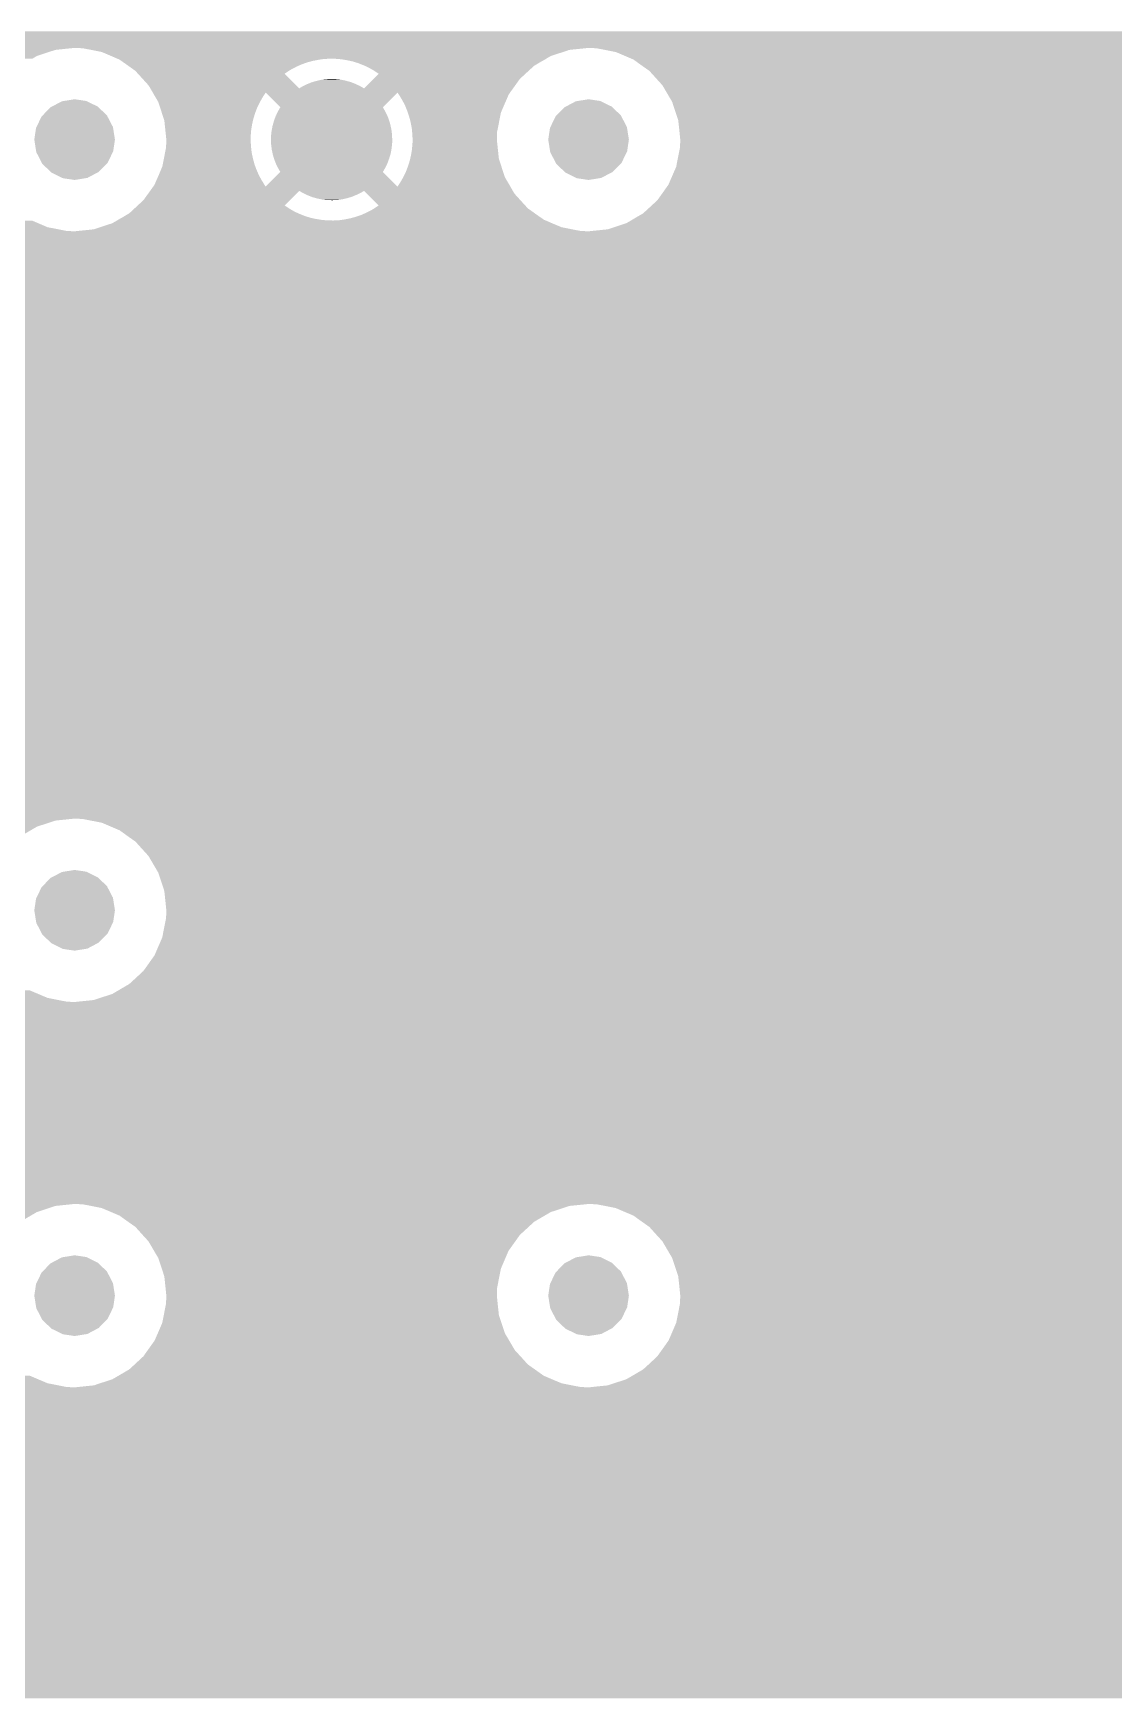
# Model space of a CAD drawing. Extents: x 295 to 953, y 10 to 290.
# Drawn here: x 596.58 to 607.26, y 150.48 to 166.94 of the extents above; entities that cross this region are included whole.
import ezdxf

# ---------------------------------------------------------------- set-up
doc = ezdxf.new("R2010")
doc.units = 0
doc.header["$LTSCALE"] = 5
doc.header["$MEASUREMENT"] = 0
doc.layers.add('FROMC1', color=7, linetype='CONTINUOUS')

msp = doc.modelspace()

# ---------------------------------------------------------------- linework, layer by layer
at = {"layer": 'FROMC1'}
for points in [[(583.018, 166.919), (583.018, 166.954), (626.929, 166.919), (626.925, 166.954)], [(583.018, 166.899), (583.018, 166.919), (612.037, 166.899), (612.228, 166.919)], [(583.018, 166.839), (583.018, 166.899), (611.855, 166.839), (612.037, 166.899)], [(583.018, 166.792), (583.018, 166.839), (611.775, 166.792), (611.855, 166.839)], [(583.018, 166.772), (583.018, 166.792), (596.797, 166.772), (596.988, 166.792)], [(583.018, 166.712), (583.018, 166.772), (596.615, 166.712), (596.797, 166.772)], [(583.018, 166.685), (583.018, 166.712), (596.569, 166.685), (596.615, 166.712)], [(597.067, 166.788), (596.988, 166.792), (602.034, 166.788), (602.068, 166.792)], [(597.153, 166.772), (597.067, 166.788), (601.877, 166.772), (602.034, 166.788)], [(597.256, 166.751), (597.153, 166.772), (601.815, 166.751), (601.877, 166.772)], [(597.348, 166.712), (597.256, 166.751), (601.695, 166.712), (601.815, 166.751)], [(597.41, 166.685), (597.348, 166.712), (601.649, 166.685), (601.695, 166.712)], [(602.147, 166.788), (602.068, 166.792), (611.769, 166.788), (611.775, 166.792)], [(602.336, 166.751), (602.147, 166.788), (611.706, 166.751), (611.769, 166.788)], [(602.358, 166.742), (602.336, 166.751), (611.689, 166.742), (611.706, 166.751)], [(602.512, 166.676), (602.358, 166.742), (611.617, 166.676), (611.689, 166.742)], [(597.418, 166.682), (597.41, 166.685), (599.453, 166.682), (599.51, 166.685)], [(597.432, 166.676), (597.418, 166.682), (599.407, 166.676), (599.453, 166.682)], [(597.433, 166.674), (597.432, 166.676), (599.397, 166.674), (599.407, 166.676)], [(597.449, 166.663), (597.433, 166.674), (599.341, 166.663), (599.397, 166.674)], [(597.471, 166.648), (597.449, 166.663), (599.286, 166.648), (599.341, 166.663)], [(597.498, 166.629), (597.471, 166.648), (599.232, 166.629), (599.286, 166.648)], [(597.53, 166.606), (597.498, 166.629), (599.18, 166.606), (599.232, 166.629)], [(597.568, 166.579), (597.53, 166.606), (599.129, 166.579), (599.18, 166.606)], [(597.588, 166.565), (597.568, 166.579), (599.106, 166.565), (599.129, 166.579)], [(597.602, 166.549), (597.588, 166.565), (599.081, 166.549), (599.106, 166.565)], [(597.614, 166.536), (597.602, 166.549), (599.063, 166.536), (599.081, 166.549)], [(599.567, 166.684), (599.51, 166.685), (601.648, 166.684), (601.649, 166.685)], [(599.624, 166.679), (599.567, 166.684), (601.64, 166.679), (601.648, 166.684)], [(599.68, 166.67), (599.624, 166.679), (601.624, 166.67), (601.64, 166.679)], [(599.736, 166.658), (599.68, 166.67), (601.602, 166.658), (601.624, 166.67)], [(599.79, 166.641), (599.736, 166.658), (601.574, 166.641), (601.602, 166.658)], [(599.843, 166.62), (599.79, 166.641), (601.538, 166.62), (601.574, 166.641)], [(599.855, 166.615), (599.843, 166.62), (601.529, 166.615), (601.538, 166.62)], [(599.895, 166.596), (599.855, 166.615), (601.509, 166.596), (601.529, 166.615)], [(599.945, 166.568), (599.895, 166.596), (601.478, 166.568), (601.509, 166.596)], [(599.992, 166.536), (599.945, 166.568), (601.444, 166.536), (601.478, 166.568)], [(602.601, 166.612), (602.512, 166.676), (611.548, 166.612), (611.617, 166.676)], [(602.668, 166.565), (602.601, 166.612), (611.514, 166.565), (611.548, 166.612)], [(602.767, 166.456), (602.668, 166.565), (611.437, 166.456), (611.514, 166.565)], [(597.717, 166.423), (597.614, 166.536), (599.176, 166.423), (599.063, 166.536)], [(597.736, 166.392), (597.717, 166.423), (599.207, 166.392), (599.176, 166.423)], [(597.76, 166.35), (597.736, 166.392), (601.291, 166.35), (601.322, 166.392)], [(597.736, 166.392), (597.736, 166.392), (599.208, 166.392), (599.207, 166.392)], [(599.208, 166.392), (599.236, 166.409), (599.848, 166.392), (599.818, 166.409)], [(599.236, 166.409), (599.251, 166.416), (599.818, 166.409), (599.805, 166.416)], [(599.251, 166.416), (599.28, 166.431), (599.805, 166.416), (599.774, 166.431)], [(599.28, 166.431), (599.296, 166.437), (599.774, 166.431), (599.76, 166.437)], [(599.296, 166.437), (599.326, 166.45), (599.76, 166.437), (599.728, 166.45)], [(599.326, 166.45), (599.343, 166.455), (599.728, 166.45), (599.714, 166.455)], [(599.343, 166.455), (599.373, 166.464), (599.714, 166.455), (599.68, 166.464)], [(599.373, 166.464), (599.391, 166.468), (599.68, 166.464), (599.666, 166.468)], [(599.391, 166.468), (599.421, 166.475), (599.666, 166.468), (599.631, 166.475)], [(599.421, 166.475), (599.44, 166.478), (599.631, 166.475), (599.618, 166.478)], [(599.44, 166.478), (599.47, 166.482), (599.618, 166.478), (599.581, 166.482)], [(599.47, 166.482), (599.494, 166.483), (599.581, 166.482), (599.569, 166.483)], [(599.494, 166.483), (599.52, 166.484), (599.569, 166.483), (599.52, 166.484)], [(599.848, 166.392), (599.941, 166.485), (601.322, 166.392), (601.388, 166.485)], [(599.941, 166.485), (599.992, 166.536), (601.388, 166.485), (601.444, 166.536)], [(602.797, 166.423), (602.767, 166.456), (611.423, 166.423), (611.437, 166.456)], [(602.881, 166.28), (602.797, 166.423), (611.361, 166.28), (611.423, 166.423)], [(596.75, 166.205), (596.762, 166.211), (597.223, 166.205), (597.217, 166.211)], [(596.762, 166.211), (596.862, 166.264), (597.217, 166.211), (597.109, 166.264)], [(596.862, 166.264), (596.882, 166.267), (597.109, 166.264), (597.103, 166.267)], [(596.882, 166.267), (596.988, 166.284), (597.103, 166.267), (596.988, 166.284)], [(597.788, 166.302), (597.76, 166.35), (598.845, 166.302), (598.876, 166.35)], [(597.814, 166.258), (597.788, 166.302), (598.82, 166.258), (598.845, 166.302)], [(597.816, 166.252), (597.814, 166.258), (598.817, 166.252), (598.82, 166.258)], [(597.833, 166.201), (597.816, 166.252), (598.792, 166.201), (598.817, 166.252)], [(599.021, 166.205), (598.876, 166.35), (600.034, 166.205), (600.179, 166.35)], [(600.193, 166.329), (600.179, 166.35), (601.277, 166.329), (601.291, 166.35)], [(600.201, 166.317), (600.193, 166.329), (601.272, 166.317), (601.277, 166.329)], [(600.23, 166.268), (600.201, 166.317), (601.251, 166.268), (601.272, 166.317)], [(600.256, 166.217), (600.23, 166.268), (601.229, 166.217), (601.251, 166.268)], [(600.277, 166.164), (600.256, 166.217), (601.206, 166.164), (601.229, 166.217)], [(601.83, 166.205), (601.842, 166.211), (602.303, 166.205), (602.297, 166.211)], [(601.842, 166.211), (601.942, 166.264), (602.297, 166.211), (602.189, 166.264)], [(601.942, 166.264), (601.962, 166.267), (602.189, 166.264), (602.183, 166.267)], [(601.962, 166.267), (602.068, 166.284), (602.183, 166.267), (602.068, 166.284)], [(602.894, 166.258), (602.881, 166.28), (611.357, 166.258), (611.361, 166.28)], [(602.949, 166.092), (602.894, 166.258), (611.324, 166.092), (611.357, 166.258)], [(596.611, 166.01), (596.661, 166.114), (597.366, 166.01), (597.312, 166.114)], [(596.661, 166.114), (596.67, 166.123), (597.312, 166.114), (597.308, 166.123)], [(596.67, 166.123), (596.75, 166.205), (597.308, 166.123), (597.223, 166.205)], [(597.85, 166.148), (597.833, 166.201), (598.772, 166.148), (598.792, 166.201)], [(597.868, 166.093), (597.85, 166.148), (598.755, 166.093), (598.772, 166.148)], [(597.874, 166.076), (597.868, 166.093), (598.751, 166.076), (598.755, 166.093)], [(597.878, 166.038), (597.874, 166.076), (598.742, 166.038), (598.751, 166.076)], [(598.947, 166.032), (598.958, 166.071), (600.109, 166.032), (600.097, 166.071)], [(598.958, 166.071), (598.961, 166.079), (600.097, 166.071), (600.095, 166.079)], [(598.961, 166.079), (598.975, 166.118), (600.095, 166.079), (600.08, 166.118)], [(598.975, 166.118), (598.979, 166.125), (600.08, 166.118), (600.077, 166.125)], [(598.979, 166.125), (598.996, 166.162), (600.077, 166.125), (600.059, 166.162)], [(598.996, 166.162), (599, 166.169), (600.059, 166.162), (600.055, 166.169)], [(599, 166.169), (599.021, 166.205), (600.055, 166.169), (600.034, 166.205)], [(600.281, 166.153), (600.277, 166.164), (601.201, 166.153), (601.206, 166.164)], [(600.295, 166.11), (600.281, 166.153), (601.193, 166.11), (601.201, 166.153)], [(600.309, 166.055), (600.295, 166.11), (601.182, 166.055), (601.193, 166.11)], [(600.32, 165.999), (600.309, 166.055), (601.171, 165.999), (601.182, 166.055)], [(601.691, 166.01), (601.741, 166.114), (602.446, 166.01), (602.392, 166.114)], [(601.741, 166.114), (601.75, 166.123), (602.392, 166.114), (602.388, 166.123)], [(601.75, 166.123), (601.83, 166.205), (602.388, 166.123), (602.303, 166.205)], [(602.954, 166.076), (602.949, 166.092), (611.324, 166.076), (611.324, 166.092)], [(602.961, 166.012), (602.954, 166.076), (611.321, 166.012), (611.324, 166.076)], [(596.589, 165.885), (596.606, 166), (597.386, 165.885), (597.368, 166)], [(596.607, 165.77), (596.589, 165.885), (597.369, 165.77), (597.386, 165.885)], [(596.606, 166), (596.611, 166.01), (597.368, 166), (597.366, 166.01)], [(597.884, 165.981), (597.878, 166.038), (598.733, 165.981), (598.742, 166.038)], [(597.89, 165.924), (597.884, 165.981), (598.728, 165.924), (598.733, 165.981)], [(597.894, 165.885), (597.89, 165.924), (598.728, 165.885), (598.728, 165.924)], [(597.894, 165.867), (597.894, 165.885), (598.728, 165.867), (598.728, 165.885)], [(598.928, 165.885), (598.93, 165.926), (600.127, 165.885), (600.125, 165.926)], [(598.93, 165.844), (598.928, 165.885), (600.126, 165.844), (600.127, 165.885)], [(598.93, 165.934), (598.935, 165.975), (600.125, 165.934), (600.12, 165.975)], [(598.93, 165.926), (598.93, 165.934), (600.125, 165.926), (600.125, 165.934)], [(598.935, 165.975), (598.937, 165.983), (600.12, 165.975), (600.119, 165.983)], [(598.937, 165.983), (598.944, 166.024), (600.119, 165.983), (600.11, 166.024)], [(598.944, 166.024), (598.947, 166.032), (600.11, 166.024), (600.109, 166.032)], [(600.323, 165.965), (600.32, 165.999), (601.164, 165.965), (601.171, 165.999)], [(600.326, 165.942), (600.323, 165.965), (601.163, 165.942), (601.164, 165.965)], [(600.328, 165.885), (600.326, 165.942), (601.161, 165.885), (601.163, 165.942)], [(600.327, 165.846), (600.328, 165.885), (601.165, 165.846), (601.161, 165.885)], [(601.669, 165.885), (601.686, 166), (602.466, 165.885), (602.448, 166)], [(601.687, 165.77), (601.669, 165.885), (602.449, 165.77), (602.466, 165.885)], [(601.686, 166), (601.691, 166.01), (602.448, 166), (602.446, 166.01)], [(602.974, 165.885), (602.961, 166.012), (611.334, 165.885), (611.321, 166.012)], [(602.972, 165.821), (602.974, 165.885), (611.341, 165.821), (611.334, 165.885)], [(596.609, 165.76), (596.607, 165.77), (597.364, 165.76), (597.369, 165.77)], [(596.663, 165.656), (596.609, 165.76), (597.314, 165.656), (597.364, 165.76)], [(597.87, 165.698), (597.881, 165.754), (598.75, 165.698), (598.738, 165.754)], [(597.881, 165.754), (597.891, 165.805), (598.738, 165.754), (598.732, 165.805)], [(597.891, 165.811), (597.894, 165.867), (598.731, 165.811), (598.728, 165.867)], [(597.891, 165.805), (597.891, 165.811), (598.732, 165.805), (598.731, 165.811)], [(598.93, 165.836), (598.93, 165.844), (600.125, 165.836), (600.126, 165.844)], [(598.935, 165.795), (598.93, 165.836), (600.12, 165.795), (600.125, 165.836)], [(598.936, 165.787), (598.935, 165.795), (600.119, 165.787), (600.12, 165.795)], [(598.945, 165.746), (598.936, 165.787), (600.111, 165.746), (600.119, 165.787)], [(598.946, 165.738), (598.945, 165.746), (600.109, 165.738), (600.111, 165.746)], [(598.958, 165.699), (598.946, 165.738), (600.097, 165.699), (600.109, 165.738)], [(600.304, 165.694), (600.313, 165.732), (601.181, 165.694), (601.177, 165.732)], [(600.313, 165.732), (600.322, 165.789), (601.177, 165.732), (601.171, 165.789)], [(600.322, 165.789), (600.327, 165.846), (601.171, 165.789), (601.165, 165.846)], [(601.689, 165.76), (601.687, 165.77), (602.444, 165.76), (602.449, 165.77)], [(601.743, 165.656), (601.689, 165.76), (602.394, 165.656), (602.444, 165.76)], [(602.938, 165.639), (602.971, 165.805), (611.401, 165.639), (611.346, 165.805)], [(602.971, 165.805), (602.972, 165.821), (611.346, 165.805), (611.341, 165.821)], [(596.667, 165.647), (596.663, 165.656), (597.305, 165.647), (597.314, 165.656)], [(596.752, 165.565), (596.667, 165.647), (597.225, 165.565), (597.305, 165.647)], [(596.758, 165.559), (596.752, 165.565), (597.213, 165.559), (597.225, 165.565)], [(596.866, 165.506), (596.758, 165.559), (597.113, 165.506), (597.213, 165.559)], [(597.82, 165.537), (597.842, 165.59), (598.807, 165.537), (598.784, 165.59)], [(597.842, 165.59), (597.854, 165.617), (598.784, 165.59), (598.774, 165.617)], [(597.854, 165.617), (597.859, 165.643), (598.774, 165.617), (598.765, 165.643)], [(597.859, 165.643), (597.87, 165.698), (598.765, 165.643), (598.75, 165.698)], [(598.876, 165.42), (599.021, 165.565), (600.179, 165.42), (600.034, 165.565)], [(598.96, 165.691), (598.958, 165.699), (600.094, 165.691), (600.097, 165.699)], [(598.975, 165.652), (598.96, 165.691), (600.08, 165.652), (600.094, 165.691)], [(598.978, 165.645), (598.975, 165.652), (600.077, 165.645), (600.08, 165.652)], [(598.996, 165.608), (598.978, 165.645), (600.059, 165.608), (600.077, 165.645)], [(599, 165.601), (598.996, 165.608), (600.055, 165.601), (600.059, 165.608)], [(599.021, 165.565), (599, 165.601), (600.034, 165.565), (600.055, 165.601)], [(600.238, 165.518), (600.263, 165.569), (601.239, 165.518), (601.222, 165.569)], [(600.263, 165.569), (600.283, 165.622), (601.222, 165.569), (601.205, 165.622)], [(600.283, 165.622), (600.3, 165.677), (601.205, 165.622), (601.187, 165.677)], [(600.3, 165.677), (600.304, 165.694), (601.187, 165.677), (601.181, 165.694)], [(601.747, 165.647), (601.743, 165.656), (602.385, 165.647), (602.394, 165.656)], [(601.832, 165.565), (601.747, 165.647), (602.305, 165.565), (602.385, 165.647)], [(601.838, 165.559), (601.832, 165.565), (602.293, 165.559), (602.305, 165.565)], [(601.946, 165.506), (601.838, 165.559), (602.193, 165.506), (602.293, 165.559)], [(602.872, 165.474), (602.934, 165.617), (611.498, 165.474), (611.414, 165.617)], [(602.934, 165.617), (602.938, 165.639), (611.414, 165.617), (611.401, 165.639)], [(596.873, 165.503), (596.866, 165.506), (597.093, 165.503), (597.113, 165.506)], [(596.988, 165.486), (596.873, 165.503), (596.988, 165.486), (597.093, 165.503)], [(597.734, 165.378), (597.764, 165.42), (601.319, 165.378), (601.295, 165.42)], [(597.764, 165.42), (597.776, 165.438), (598.876, 165.42), (598.864, 165.438)], [(597.776, 165.438), (597.778, 165.441), (598.864, 165.438), (598.862, 165.441)], [(597.778, 165.441), (597.798, 165.487), (598.862, 165.441), (598.834, 165.487)], [(597.798, 165.487), (597.82, 165.537), (598.834, 165.487), (598.807, 165.537)], [(600.179, 165.42), (600.21, 165.468), (601.295, 165.42), (601.267, 165.468)], [(600.21, 165.468), (600.235, 165.512), (601.267, 165.468), (601.241, 165.512)], [(600.235, 165.512), (600.238, 165.518), (601.241, 165.512), (601.239, 165.518)], [(601.953, 165.503), (601.946, 165.506), (602.173, 165.503), (602.193, 165.506)], [(602.068, 165.486), (601.953, 165.503), (602.068, 165.486), (602.173, 165.503)], [(602.781, 165.332), (602.858, 165.441), (611.627, 165.332), (611.528, 165.441)], [(602.858, 165.441), (602.872, 165.474), (611.528, 165.441), (611.498, 165.474)], [(597.577, 165.202), (597.611, 165.234), (599.111, 165.202), (599.063, 165.234)], [(597.611, 165.234), (597.667, 165.285), (599.063, 165.234), (599.114, 165.285)], [(597.667, 165.285), (597.734, 165.378), (599.114, 165.285), (599.207, 165.378)], [(597.734, 165.378), (597.734, 165.378), (599.207, 165.378), (599.208, 165.378)], [(599.237, 165.361), (599.208, 165.378), (599.819, 165.361), (599.848, 165.378)], [(599.25, 165.354), (599.237, 165.361), (599.804, 165.354), (599.819, 165.361)], [(599.281, 165.339), (599.25, 165.354), (599.775, 165.339), (599.804, 165.354)], [(599.295, 165.333), (599.281, 165.339), (599.759, 165.333), (599.775, 165.339)], [(599.327, 165.32), (599.295, 165.333), (599.729, 165.32), (599.759, 165.333)], [(599.341, 165.315), (599.327, 165.32), (599.712, 165.315), (599.729, 165.32)], [(599.375, 165.306), (599.341, 165.315), (599.682, 165.306), (599.712, 165.315)], [(599.389, 165.302), (599.375, 165.306), (599.664, 165.302), (599.682, 165.306)], [(599.424, 165.295), (599.389, 165.302), (599.634, 165.295), (599.664, 165.302)], [(599.437, 165.292), (599.424, 165.295), (599.615, 165.292), (599.634, 165.295)], [(599.474, 165.288), (599.437, 165.292), (599.585, 165.288), (599.615, 165.292)], [(599.486, 165.287), (599.474, 165.288), (599.561, 165.287), (599.585, 165.288)], [(599.535, 165.286), (599.486, 165.287), (599.535, 165.286), (599.561, 165.287)], [(599.879, 165.347), (599.848, 165.378), (601.338, 165.347), (601.319, 165.378)], [(599.992, 165.234), (599.879, 165.347), (601.441, 165.234), (601.338, 165.347)], [(599.949, 165.205), (599.974, 165.221), (601.467, 165.205), (601.453, 165.221)], [(599.974, 165.221), (599.992, 165.234), (601.453, 165.221), (601.441, 165.234)], [(602.606, 165.155), (602.678, 165.221), (611.938, 165.155), (611.783, 165.221)], [(602.678, 165.221), (602.747, 165.285), (611.783, 165.221), (611.694, 165.285)], [(602.747, 165.285), (602.781, 165.332), (611.694, 165.285), (611.627, 165.332)], [(583.018, 165.019), (583.018, 165.085), (596.72, 165.019), (596.565, 165.085)], [(597.24, 165.019), (597.36, 165.058), (601.8, 165.019), (601.707, 165.058)], [(597.36, 165.058), (597.406, 165.085), (601.707, 165.058), (601.645, 165.085)], [(597.406, 165.085), (597.407, 165.086), (599.545, 165.085), (599.488, 165.086)], [(597.407, 165.086), (597.416, 165.091), (599.488, 165.086), (599.431, 165.091)], [(597.416, 165.091), (597.431, 165.1), (599.431, 165.091), (599.375, 165.1)], [(597.431, 165.1), (597.453, 165.112), (599.375, 165.1), (599.319, 165.112)], [(597.453, 165.112), (597.481, 165.129), (599.319, 165.112), (599.265, 165.129)], [(597.481, 165.129), (597.517, 165.15), (599.265, 165.129), (599.212, 165.15)], [(597.517, 165.15), (597.526, 165.155), (599.212, 165.15), (599.2, 165.155)], [(597.526, 165.155), (597.547, 165.174), (599.2, 165.155), (599.16, 165.174)], [(597.547, 165.174), (597.577, 165.202), (599.16, 165.174), (599.111, 165.202)], [(599.545, 165.085), (599.602, 165.088), (601.645, 165.085), (601.638, 165.088)], [(599.602, 165.088), (599.649, 165.094), (601.638, 165.088), (601.623, 165.094)], [(599.649, 165.094), (599.659, 165.096), (601.623, 165.094), (601.622, 165.096)], [(599.659, 165.096), (599.714, 165.107), (601.622, 165.096), (601.606, 165.107)], [(599.714, 165.107), (599.769, 165.122), (601.606, 165.107), (601.584, 165.122)], [(599.769, 165.122), (599.823, 165.141), (601.584, 165.122), (601.557, 165.141)], [(599.823, 165.141), (599.875, 165.164), (601.557, 165.141), (601.525, 165.164)], [(599.875, 165.164), (599.926, 165.191), (601.525, 165.164), (601.488, 165.191)], [(599.926, 165.191), (599.949, 165.205), (601.488, 165.191), (601.467, 165.205)], [(602.32, 165.019), (602.44, 165.058), (617.04, 165.019), (616.947, 165.058)], [(602.44, 165.058), (602.502, 165.094), (616.947, 165.058), (616.863, 165.094)], [(602.502, 165.094), (602.52, 165.105), (616.863, 165.094), (616.848, 165.105)], [(602.52, 165.105), (602.526, 165.109), (612.228, 165.105), (612.148, 165.109)], [(602.526, 165.109), (602.59, 165.146), (612.148, 165.109), (611.96, 165.146)], [(602.59, 165.146), (602.606, 165.155), (611.96, 165.146), (611.938, 165.155)], [(583.018, 164.982), (583.018, 165.019), (596.908, 164.982), (596.72, 165.019)], [(583.018, 164.978), (583.018, 164.982), (596.988, 164.978), (596.908, 164.982)], [(583.018, 164.877), (583.018, 164.978), (655.216, 164.877), (655.183, 164.978)], [(596.988, 164.978), (597.021, 164.982), (602.068, 164.978), (601.988, 164.982)], [(597.021, 164.982), (597.178, 164.998), (601.988, 164.982), (601.903, 164.998)], [(597.178, 164.998), (597.24, 165.019), (601.903, 164.998), (601.8, 165.019)], [(602.068, 164.978), (602.101, 164.982), (617.308, 164.978), (617.228, 164.982)], [(602.101, 164.982), (602.258, 164.998), (617.228, 164.982), (617.143, 164.998)], [(602.258, 164.998), (602.32, 165.019), (617.143, 164.998), (617.04, 165.019)], [(583.018, 164.78), (583.018, 164.877), (655.273, 164.78), (655.216, 164.877)], [(583.018, 164.777), (583.018, 164.78), (634.759, 164.777), (634.816, 164.78)], [(583.018, 164.769), (583.018, 164.777), (634.703, 164.769), (634.759, 164.777)], [(583.018, 164.758), (583.018, 164.769), (634.647, 164.758), (634.703, 164.769)], [(583.018, 164.743), (583.018, 164.758), (634.592, 164.743), (634.647, 164.758)], [(583.018, 164.724), (583.018, 164.743), (634.538, 164.724), (634.592, 164.743)], [(583.018, 164.701), (583.018, 164.724), (634.486, 164.701), (634.538, 164.724)], [(583.018, 164.674), (583.018, 164.701), (634.435, 164.674), (634.486, 164.701)], [(583.018, 164.644), (583.018, 164.674), (634.387, 164.644), (634.435, 164.674)], [(583.018, 164.631), (583.018, 164.644), (634.369, 164.631), (634.387, 164.644)], [(583.018, 164.487), (583.018, 164.631), (634.513, 164.487), (634.369, 164.631)], [(583.018, 164.459), (583.018, 164.487), (655.598, 164.459), (655.56, 164.487)], [(583.018, 164.487), (583.018, 164.487), (634.514, 164.487), (634.513, 164.487)], [(583.018, 164.445), (583.018, 164.459), (655.633, 164.445), (655.598, 164.459)], [(583.018, 164.397), (583.018, 164.445), (634.151, 164.397), (634.182, 164.445)], [(583.018, 164.371), (583.018, 164.397), (634.136, 164.371), (634.151, 164.397)], [(583.018, 164.351), (583.018, 164.371), (628.479, 164.351), (628.738, 164.371)], [(583.018, 164.29), (583.018, 164.351), (628.226, 164.29), (628.479, 164.351)], [(583.018, 164.192), (583.018, 164.29), (627.986, 164.192), (628.226, 164.29)], [(583.018, 164.056), (583.018, 164.192), (627.765, 164.056), (627.986, 164.192)], [(583.018, 163.888), (583.018, 164.056), (627.567, 163.888), (627.765, 164.056)], [(583.018, 163.691), (583.018, 163.888), (627.397, 163.691), (627.567, 163.888)], [(583.018, 163.471), (583.018, 163.691), (627.261, 163.471), (627.397, 163.691)], [(583.018, 163.231), (583.018, 163.471), (627.16, 163.231), (627.261, 163.471)], [(583.018, 162.979), (583.018, 163.231), (627.098, 162.979), (627.16, 163.231)], [(583.018, 162.71), (583.018, 162.979), (627.076, 162.71), (627.098, 162.979)], [(583.018, 162.451), (583.018, 162.71), (627.097, 162.451), (627.076, 162.71)], [(583.018, 162.199), (583.018, 162.451), (627.157, 162.199), (627.097, 162.451)], [(583.018, 161.959), (583.018, 162.199), (627.256, 161.959), (627.157, 162.199)], [(583.018, 161.737), (583.018, 161.959), (627.391, 161.737), (627.256, 161.959)], [(583.018, 161.605), (583.018, 161.737), (627.503, 161.605), (627.391, 161.737)], [(585.597, 161.604), (585.54, 161.605), (627.504, 161.604), (627.503, 161.605)], [(585.654, 161.599), (585.597, 161.604), (627.508, 161.599), (627.504, 161.604)], [(585.71, 161.59), (585.654, 161.599), (627.516, 161.59), (627.508, 161.599)], [(585.766, 161.578), (585.71, 161.59), (627.527, 161.578), (627.516, 161.59)], [(585.82, 161.561), (585.766, 161.578), (627.541, 161.561), (627.527, 161.578)], [(585.873, 161.54), (585.82, 161.561), (627.558, 161.54), (627.541, 161.561)], [(585.876, 161.539), (585.873, 161.54), (627.559, 161.539), (627.558, 161.54)], [(585.925, 161.516), (585.876, 161.539), (627.586, 161.516), (627.559, 161.539)], [(585.975, 161.488), (585.925, 161.516), (627.619, 161.488), (627.586, 161.516)], [(585.936, 161.37), (586.022, 161.456), (627.756, 161.37), (627.655, 161.456)], [(586.022, 161.456), (585.975, 161.488), (627.655, 161.456), (627.619, 161.488)], [(583.018, 161.27), (583.018, 161.312), (627.918, 161.27), (627.85, 161.312)], [(585.878, 161.312), (585.936, 161.37), (627.85, 161.312), (627.756, 161.37)], [(586.231, 161.237), (586.209, 161.27), (627.971, 161.237), (627.918, 161.27)], [(586.233, 161.233), (586.231, 161.237), (627.977, 161.233), (627.971, 161.237)], [(586.26, 161.188), (586.233, 161.233), (628.085, 161.188), (627.977, 161.233)], [(586.286, 161.137), (586.26, 161.188), (628.207, 161.137), (628.085, 161.188)], [(586.287, 161.133), (586.286, 161.137), (628.216, 161.133), (628.207, 161.137)], [(586.307, 161.084), (586.287, 161.133), (628.414, 161.084), (628.216, 161.133)], [(586.312, 161.071), (586.307, 161.084), (628.468, 161.071), (628.414, 161.084)], [(586.319, 161.049), (586.312, 161.071), (628.738, 161.049), (628.468, 161.071)], [(586.325, 161.03), (586.319, 161.049), (644.976, 161.03), (645.034, 161.049)], [(586.334, 160.997), (586.325, 161.03), (644.875, 160.997), (644.976, 161.03)], [(586.339, 160.975), (586.334, 160.997), (644.837, 160.975), (644.875, 160.997)], [(586.35, 160.919), (586.339, 160.975), (644.742, 160.919), (644.837, 160.975)], [(586.352, 160.9), (586.35, 160.919), (644.709, 160.9), (644.742, 160.919)], [(586.356, 160.862), (586.352, 160.9), (644.668, 160.862), (644.709, 160.9)], [(586.358, 160.805), (586.356, 160.862), (644.606, 160.805), (644.668, 160.862)], [(586.357, 160.77), (586.358, 160.805), (644.568, 160.77), (644.606, 160.805)], [(586.33, 160.597), (586.334, 160.614), (644.45, 160.597), (644.457, 160.614)], [(586.334, 160.614), (586.343, 160.652), (644.457, 160.614), (644.484, 160.652)], [(586.343, 160.652), (586.352, 160.709), (644.484, 160.652), (644.524, 160.709)], [(586.352, 160.709), (586.357, 160.766), (644.524, 160.709), (644.565, 160.766)], [(586.357, 160.766), (586.357, 160.77), (644.565, 160.766), (644.568, 160.77)], [(586.268, 160.438), (586.293, 160.489), (644.381, 160.438), (644.403, 160.489)], [(586.293, 160.489), (586.313, 160.542), (644.403, 160.489), (644.426, 160.542)], [(586.313, 160.542), (586.33, 160.597), (644.426, 160.542), (644.45, 160.597)], [(583.018, 160.298), (583.018, 160.34), (644.354, 160.298), (644.362, 160.34)], [(585.926, 160.25), (585.878, 160.298), (644.344, 160.25), (644.354, 160.298)], [(586.209, 160.34), (586.24, 160.388), (644.362, 160.34), (644.371, 160.388)], [(586.24, 160.388), (586.268, 160.438), (644.371, 160.388), (644.381, 160.438)], [(586.006, 160.17), (585.926, 160.25), (644.341, 160.17), (644.344, 160.25)], [(585.956, 160.111), (586.004, 160.141), (644.347, 160.111), (644.344, 160.141)], [(586.004, 160.141), (586.022, 160.154), (644.344, 160.141), (644.343, 160.154)], [(586.022, 160.154), (586.006, 160.17), (644.343, 160.154), (644.341, 160.17)], [(583.018, 159.979), (583.018, 160.005), (644.361, 159.979), (644.358, 160.005)], [(583.018, 159.797), (583.018, 159.979), (644.421, 159.797), (644.361, 159.979)], [(585.575, 160.005), (585.632, 160.008), (644.358, 160.005), (644.358, 160.008)], [(585.632, 160.008), (585.689, 160.016), (644.358, 160.008), (644.357, 160.016)], [(585.689, 160.016), (585.744, 160.027), (644.357, 160.016), (644.356, 160.027)], [(585.744, 160.027), (585.799, 160.042), (644.356, 160.027), (644.354, 160.042)], [(585.799, 160.042), (585.853, 160.061), (644.354, 160.042), (644.352, 160.061)], [(585.853, 160.061), (585.905, 160.084), (644.352, 160.061), (644.35, 160.084)], [(585.905, 160.084), (585.956, 160.111), (644.35, 160.084), (644.347, 160.111)], [(583.018, 159.632), (583.018, 159.797), (644.518, 159.632), (644.421, 159.797)], [(583.018, 159.49), (583.018, 159.632), (644.647, 159.49), (644.518, 159.632)], [(583.018, 159.379), (583.018, 159.49), (644.803, 159.379), (644.647, 159.49)], [(583.018, 159.304), (583.018, 159.379), (644.98, 159.304), (644.803, 159.379)], [(583.018, 159.299), (583.018, 159.304), (645.005, 159.299), (644.98, 159.304)], [(583.018, 159.279), (583.018, 159.299), (612.037, 159.279), (612.228, 159.299)], [(583.018, 159.219), (583.018, 159.279), (611.855, 159.219), (612.037, 159.279)], [(583.018, 159.172), (583.018, 159.219), (611.775, 159.172), (611.855, 159.219)], [(583.018, 159.152), (583.018, 159.172), (596.797, 159.152), (596.988, 159.172)], [(583.018, 159.092), (583.018, 159.152), (596.615, 159.092), (596.797, 159.152)], [(597.067, 159.168), (596.988, 159.172), (611.769, 159.168), (611.775, 159.172)], [(597.256, 159.131), (597.067, 159.168), (611.706, 159.131), (611.769, 159.168)], [(583.018, 158.995), (583.018, 159.092), (596.449, 158.995), (596.615, 159.092)], [(597.278, 159.122), (597.256, 159.131), (611.689, 159.122), (611.706, 159.131)], [(597.432, 159.056), (597.278, 159.122), (611.617, 159.056), (611.689, 159.122)], [(597.521, 158.992), (597.432, 159.056), (611.548, 158.992), (611.617, 159.056)], [(597.588, 158.945), (597.521, 158.992), (611.514, 158.945), (611.548, 158.992)], [(597.687, 158.836), (597.588, 158.945), (611.437, 158.836), (611.514, 158.945)], [(597.717, 158.803), (597.687, 158.836), (611.423, 158.803), (611.437, 158.836)], [(597.801, 158.66), (597.717, 158.803), (611.361, 158.66), (611.423, 158.803)], [(596.762, 158.591), (596.862, 158.644), (597.217, 158.591), (597.109, 158.644)], [(596.862, 158.644), (596.882, 158.647), (597.109, 158.644), (597.103, 158.647)], [(596.882, 158.647), (596.988, 158.664), (597.103, 158.647), (596.988, 158.664)], [(597.814, 158.638), (597.801, 158.66), (611.357, 158.638), (611.361, 158.66)], [(596.611, 158.39), (596.661, 158.494), (597.366, 158.39), (597.312, 158.494)], [(596.661, 158.494), (596.67, 158.503), (597.312, 158.494), (597.308, 158.503)], [(596.67, 158.503), (596.75, 158.585), (597.308, 158.503), (597.223, 158.585)], [(596.75, 158.585), (596.762, 158.591), (597.223, 158.585), (597.217, 158.591)], [(597.869, 158.472), (597.814, 158.638), (611.324, 158.472), (611.357, 158.638)], [(596.589, 158.265), (596.606, 158.38), (597.386, 158.265), (597.368, 158.38)], [(596.606, 158.38), (596.611, 158.39), (597.368, 158.38), (597.366, 158.39)], [(597.874, 158.456), (597.869, 158.472), (611.324, 158.456), (611.324, 158.472)], [(597.881, 158.392), (597.874, 158.456), (611.321, 158.392), (611.324, 158.456)], [(597.894, 158.265), (597.881, 158.392), (611.334, 158.265), (611.321, 158.392)], [(596.607, 158.15), (596.589, 158.265), (597.369, 158.15), (597.386, 158.265)], [(596.609, 158.14), (596.607, 158.15), (597.364, 158.14), (597.369, 158.15)], [(597.858, 158.019), (597.891, 158.185), (611.401, 158.019), (611.346, 158.185)], [(597.891, 158.185), (597.892, 158.201), (611.346, 158.185), (611.341, 158.201)], [(597.892, 158.201), (597.894, 158.265), (611.341, 158.201), (611.334, 158.265)], [(596.663, 158.036), (596.609, 158.14), (597.314, 158.036), (597.364, 158.14)], [(596.667, 158.027), (596.663, 158.036), (597.305, 158.027), (597.314, 158.036)], [(596.752, 157.945), (596.667, 158.027), (597.225, 157.945), (597.305, 158.027)], [(597.792, 157.854), (597.854, 157.997), (611.498, 157.854), (611.414, 157.997)], [(597.854, 157.997), (597.858, 158.019), (611.414, 157.997), (611.401, 158.019)], [(596.758, 157.939), (596.752, 157.945), (597.213, 157.939), (597.225, 157.945)], [(596.866, 157.886), (596.758, 157.939), (597.113, 157.886), (597.213, 157.939)], [(596.873, 157.883), (596.866, 157.886), (597.093, 157.883), (597.113, 157.886)], [(596.988, 157.866), (596.873, 157.883), (596.988, 157.866), (597.093, 157.883)], [(597.701, 157.712), (597.778, 157.821), (611.627, 157.712), (611.528, 157.821)], [(597.778, 157.821), (597.792, 157.854), (611.528, 157.821), (611.498, 157.854)], [(597.598, 157.601), (597.667, 157.665), (611.783, 157.601), (611.694, 157.665)], [(597.667, 157.665), (597.701, 157.712), (611.694, 157.665), (611.627, 157.712)], [(597.44, 157.485), (597.446, 157.489), (612.228, 157.485), (612.148, 157.489)], [(597.446, 157.489), (597.51, 157.526), (612.148, 157.489), (611.96, 157.526)], [(597.51, 157.526), (597.526, 157.535), (611.96, 157.526), (611.938, 157.535)], [(597.526, 157.535), (597.598, 157.601), (611.938, 157.535), (611.783, 157.601)], [(583.018, 157.399), (583.018, 157.474), (596.72, 157.399), (596.543, 157.474)], [(583.018, 157.362), (583.018, 157.399), (596.908, 157.362), (596.72, 157.399)], [(583.018, 157.358), (583.018, 157.362), (596.988, 157.358), (596.908, 157.362)], [(583.018, 157.119), (583.018, 157.358), (627.157, 157.119), (627.1, 157.358)], [(596.988, 157.358), (597.021, 157.362), (617.308, 157.358), (617.228, 157.362)], [(597.021, 157.362), (597.178, 157.378), (617.228, 157.362), (617.143, 157.378)], [(597.178, 157.378), (597.24, 157.399), (617.143, 157.378), (617.04, 157.399)], [(597.24, 157.399), (597.36, 157.438), (617.04, 157.399), (616.947, 157.438)], [(597.36, 157.438), (597.406, 157.465), (616.947, 157.438), (616.885, 157.465)], [(597.406, 157.465), (597.407, 157.466), (614.785, 157.465), (614.728, 157.466)], [(597.407, 157.466), (597.416, 157.471), (614.728, 157.466), (614.671, 157.471)], [(597.416, 157.471), (597.431, 157.48), (614.671, 157.471), (614.615, 157.48)], [(597.431, 157.48), (597.44, 157.485), (614.615, 157.48), (614.591, 157.485)], [(583.018, 156.879), (583.018, 157.119), (627.256, 156.879), (627.157, 157.119)], [(583.018, 156.657), (583.018, 156.879), (627.391, 156.657), (627.256, 156.879)], [(583.018, 156.459), (583.018, 156.657), (627.559, 156.459), (627.391, 156.657)], [(583.018, 156.29), (583.018, 156.459), (627.756, 156.29), (627.559, 156.459)], [(583.018, 156.153), (583.018, 156.29), (627.977, 156.153), (627.756, 156.29)], [(583.018, 156.053), (583.018, 156.153), (628.216, 156.053), (627.977, 156.153)], [(583.018, 155.991), (583.018, 156.053), (628.468, 155.991), (628.216, 156.053)], [(583.018, 155.969), (583.018, 155.991), (628.738, 155.969), (628.468, 155.991)], [(583.018, 155.917), (583.018, 155.969), (642.335, 155.917), (642.494, 155.969)], [(583.018, 155.82), (583.018, 155.917), (642.169, 155.82), (642.335, 155.917)], [(583.018, 155.69), (583.018, 155.82), (642.028, 155.69), (642.169, 155.82)], [(583.018, 155.534), (583.018, 155.69), (641.917, 155.534), (642.028, 155.69)], [(583.018, 155.362), (583.018, 155.534), (641.843, 155.362), (641.917, 155.534)], [(583.018, 155.342), (583.018, 155.362), (596.797, 155.342), (596.988, 155.362)], [(597.067, 155.358), (596.988, 155.362), (602.034, 155.358), (602.068, 155.362)], [(597.153, 155.342), (597.067, 155.358), (601.877, 155.342), (602.034, 155.358)], [(602.147, 155.358), (602.068, 155.362), (617.274, 155.358), (617.308, 155.362)], [(602.233, 155.342), (602.147, 155.358), (617.117, 155.342), (617.274, 155.358)], [(583.018, 155.282), (583.018, 155.342), (596.615, 155.282), (596.797, 155.342)], [(583.018, 155.185), (583.018, 155.282), (596.449, 155.185), (596.615, 155.282)], [(597.256, 155.321), (597.153, 155.342), (601.815, 155.321), (601.877, 155.342)], [(597.348, 155.282), (597.256, 155.321), (601.695, 155.282), (601.815, 155.321)], [(597.432, 155.246), (597.348, 155.282), (601.633, 155.246), (601.695, 155.282)], [(597.517, 155.185), (597.432, 155.246), (601.529, 155.185), (601.633, 155.246)], [(597.588, 155.135), (597.517, 155.185), (601.475, 155.135), (601.529, 155.185)], [(602.336, 155.321), (602.233, 155.342), (617.055, 155.321), (617.117, 155.342)], [(602.428, 155.282), (602.336, 155.321), (616.935, 155.282), (617.055, 155.321)], [(602.512, 155.246), (602.428, 155.282), (616.873, 155.246), (616.935, 155.282)], [(602.597, 155.185), (602.512, 155.246), (616.769, 155.185), (616.873, 155.246)], [(602.668, 155.135), (602.597, 155.185), (616.715, 155.135), (616.769, 155.185)], [(597.66, 155.055), (597.588, 155.135), (601.388, 155.055), (601.475, 155.135)], [(597.717, 154.993), (597.66, 155.055), (601.344, 154.993), (601.388, 155.055)], [(602.74, 155.055), (602.668, 155.135), (616.628, 155.055), (616.715, 155.135)], [(602.797, 154.993), (602.74, 155.055), (616.584, 154.993), (616.628, 155.055)], [(596.882, 154.837), (596.988, 154.854), (597.103, 154.837), (596.988, 154.854)], [(597.772, 154.899), (597.717, 154.993), (601.277, 154.899), (601.344, 154.993)], [(597.814, 154.828), (597.772, 154.899), (601.246, 154.828), (601.277, 154.899)], [(601.962, 154.837), (602.068, 154.854), (602.183, 154.837), (602.068, 154.854)], [(602.852, 154.899), (602.797, 154.993), (616.517, 154.899), (616.584, 154.993)], [(602.894, 154.828), (602.852, 154.899), (616.486, 154.828), (616.517, 154.899)], [(596.661, 154.684), (596.67, 154.693), (597.312, 154.684), (597.308, 154.693)], [(596.67, 154.693), (596.75, 154.775), (597.308, 154.693), (597.223, 154.775)], [(596.75, 154.775), (596.762, 154.781), (597.223, 154.775), (597.217, 154.781)], [(596.762, 154.781), (596.862, 154.834), (597.217, 154.781), (597.109, 154.834)], [(596.862, 154.834), (596.882, 154.837), (597.109, 154.834), (597.103, 154.837)], [(597.849, 154.723), (597.814, 154.828), (601.201, 154.723), (601.246, 154.828)], [(597.874, 154.646), (597.849, 154.723), (601.186, 154.646), (601.201, 154.723)], [(601.741, 154.684), (601.75, 154.693), (602.392, 154.684), (602.388, 154.693)], [(601.75, 154.693), (601.83, 154.775), (602.388, 154.693), (602.303, 154.775)], [(601.83, 154.775), (601.842, 154.781), (602.303, 154.775), (602.297, 154.781)], [(601.842, 154.781), (601.942, 154.834), (602.297, 154.781), (602.189, 154.834)], [(601.942, 154.834), (601.962, 154.837), (602.189, 154.834), (602.183, 154.837)], [(602.929, 154.723), (602.894, 154.828), (616.441, 154.723), (616.486, 154.828)], [(602.954, 154.646), (602.929, 154.723), (616.426, 154.646), (616.441, 154.723)], [(596.589, 154.455), (596.606, 154.57), (597.386, 154.455), (597.368, 154.57)], [(596.606, 154.57), (596.611, 154.58), (597.368, 154.57), (597.366, 154.58)], [(596.611, 154.58), (596.661, 154.684), (597.366, 154.58), (597.312, 154.684)], [(597.886, 154.535), (597.874, 154.646), (601.164, 154.535), (601.186, 154.646)], [(597.894, 154.455), (597.886, 154.535), (601.161, 154.455), (601.164, 154.535)], [(601.669, 154.455), (601.686, 154.57), (602.466, 154.455), (602.448, 154.57)], [(601.686, 154.57), (601.691, 154.58), (602.448, 154.57), (602.446, 154.58)], [(601.691, 154.58), (601.741, 154.684), (602.446, 154.58), (602.392, 154.684)], [(602.966, 154.535), (602.954, 154.646), (616.404, 154.535), (616.426, 154.646)], [(602.974, 154.455), (602.966, 154.535), (616.401, 154.455), (616.404, 154.535)], [(596.607, 154.34), (596.589, 154.455), (597.369, 154.34), (597.386, 154.455)], [(597.869, 154.264), (597.891, 154.375), (601.181, 154.264), (601.169, 154.375)], [(597.891, 154.375), (597.894, 154.455), (601.169, 154.375), (601.161, 154.455)], [(601.687, 154.34), (601.669, 154.455), (602.449, 154.34), (602.466, 154.455)], [(602.949, 154.264), (602.971, 154.375), (616.421, 154.264), (616.409, 154.375)], [(602.971, 154.375), (602.974, 154.455), (616.409, 154.375), (616.401, 154.455)], [(596.609, 154.33), (596.607, 154.34), (597.364, 154.33), (597.369, 154.34)], [(596.663, 154.226), (596.609, 154.33), (597.314, 154.226), (597.364, 154.33)], [(596.667, 154.217), (596.663, 154.226), (597.305, 154.217), (597.314, 154.226)], [(596.752, 154.135), (596.667, 154.217), (597.225, 154.135), (597.305, 154.217)], [(597.854, 154.187), (597.869, 154.264), (601.206, 154.187), (601.181, 154.264)], [(601.689, 154.33), (601.687, 154.34), (602.444, 154.33), (602.449, 154.34)], [(601.743, 154.226), (601.689, 154.33), (602.394, 154.226), (602.444, 154.33)], [(601.747, 154.217), (601.743, 154.226), (602.385, 154.217), (602.394, 154.226)], [(601.832, 154.135), (601.747, 154.217), (602.305, 154.135), (602.385, 154.217)], [(602.934, 154.187), (602.949, 154.264), (616.446, 154.187), (616.421, 154.264)], [(596.758, 154.129), (596.752, 154.135), (597.213, 154.129), (597.225, 154.135)], [(596.866, 154.076), (596.758, 154.129), (597.113, 154.076), (597.213, 154.129)], [(596.873, 154.073), (596.866, 154.076), (597.093, 154.073), (597.113, 154.076)], [(596.988, 154.056), (596.873, 154.073), (596.988, 154.056), (597.093, 154.073)], [(597.778, 154.011), (597.809, 154.082), (601.283, 154.011), (601.241, 154.082)], [(597.809, 154.082), (597.854, 154.187), (601.241, 154.082), (601.206, 154.187)], [(601.838, 154.129), (601.832, 154.135), (602.293, 154.129), (602.305, 154.135)], [(601.946, 154.076), (601.838, 154.129), (602.193, 154.076), (602.293, 154.129)], [(601.953, 154.073), (601.946, 154.076), (602.173, 154.073), (602.193, 154.076)], [(602.068, 154.056), (601.953, 154.073), (602.068, 154.056), (602.173, 154.073)], [(602.858, 154.011), (602.889, 154.082), (616.523, 154.011), (616.481, 154.082)], [(602.889, 154.082), (602.934, 154.187), (616.481, 154.082), (616.446, 154.187)], [(597.667, 153.855), (597.711, 153.917), (601.395, 153.855), (601.338, 153.917)], [(597.711, 153.917), (597.778, 154.011), (601.338, 153.917), (601.283, 154.011)], [(602.747, 153.855), (602.791, 153.917), (616.635, 153.855), (616.578, 153.917)], [(602.791, 153.917), (602.858, 154.011), (616.578, 153.917), (616.523, 154.011)], [(597.422, 153.664), (597.526, 153.725), (601.623, 153.664), (601.538, 153.725)], [(597.526, 153.725), (597.581, 153.775), (601.538, 153.725), (601.467, 153.775)], [(597.581, 153.775), (597.667, 153.855), (601.467, 153.775), (601.395, 153.855)], [(602.502, 153.664), (602.606, 153.725), (616.863, 153.664), (616.778, 153.725)], [(602.606, 153.725), (602.661, 153.775), (616.778, 153.725), (616.707, 153.775)], [(602.661, 153.775), (602.747, 153.855), (616.707, 153.775), (616.635, 153.855)], [(583.018, 153.589), (583.018, 153.664), (596.72, 153.589), (596.543, 153.664)], [(583.018, 153.552), (583.018, 153.589), (596.908, 153.552), (596.72, 153.589)], [(583.018, 153.548), (583.018, 153.552), (596.988, 153.548), (596.908, 153.552)], [(583.018, 153.531), (583.018, 153.548), (627.397, 153.531), (627.412, 153.548)], [(596.988, 153.548), (597.021, 153.552), (602.068, 153.548), (601.988, 153.552)], [(597.021, 153.552), (597.178, 153.568), (601.988, 153.552), (601.903, 153.568)], [(597.178, 153.568), (597.24, 153.589), (601.903, 153.568), (601.8, 153.589)], [(597.24, 153.589), (597.36, 153.628), (601.8, 153.589), (601.707, 153.628)], [(597.36, 153.628), (597.422, 153.664), (601.707, 153.628), (601.623, 153.664)], [(602.068, 153.548), (602.101, 153.552), (617.308, 153.548), (617.228, 153.552)], [(602.101, 153.552), (602.258, 153.568), (617.228, 153.552), (617.143, 153.568)], [(602.258, 153.568), (602.32, 153.589), (617.143, 153.568), (617.04, 153.589)], [(602.32, 153.589), (602.44, 153.628), (617.04, 153.589), (616.947, 153.628)], [(602.44, 153.628), (602.502, 153.664), (616.947, 153.628), (616.863, 153.664)], [(583.018, 153.311), (583.018, 153.531), (627.261, 153.311), (627.397, 153.531)], [(583.018, 153.071), (583.018, 153.311), (627.16, 153.071), (627.261, 153.311)], [(583.018, 152.819), (583.018, 153.071), (627.098, 152.819), (627.16, 153.071)], [(583.018, 152.55), (583.018, 152.819), (627.076, 152.55), (627.098, 152.819)], [(583.018, 152.291), (583.018, 152.55), (627.097, 152.291), (627.076, 152.55)], [(583.018, 152.039), (583.018, 152.291), (627.157, 152.039), (627.097, 152.291)], [(583.018, 151.799), (583.018, 152.039), (627.256, 151.799), (627.157, 152.039)], [(583.018, 151.577), (583.018, 151.799), (627.391, 151.577), (627.256, 151.799)], [(583.018, 151.379), (583.018, 151.577), (627.559, 151.379), (627.391, 151.577)], [(583.018, 151.21), (583.018, 151.379), (627.756, 151.21), (627.559, 151.379)], [(583.018, 151.073), (583.018, 151.21), (627.977, 151.073), (627.756, 151.21)], [(583.018, 150.973), (583.018, 151.073), (628.216, 150.973), (627.977, 151.073)], [(583.018, 150.911), (583.018, 150.973), (628.468, 150.911), (628.216, 150.973)], [(583.018, 150.889), (583.018, 150.911), (628.738, 150.889), (628.468, 150.911)], [(583.018, 150.81), (583.018, 150.889), (730.796, 150.81), (730.717, 150.889)], [(583.018, 150.807), (583.018, 150.81), (634.378, 150.807), (634.435, 150.81)], [(583.018, 150.799), (583.018, 150.807), (634.322, 150.799), (634.378, 150.807)], [(583.018, 150.788), (583.018, 150.799), (634.266, 150.788), (634.322, 150.799)], [(583.018, 150.773), (583.018, 150.788), (634.211, 150.773), (634.266, 150.788)], [(583.018, 150.754), (583.018, 150.773), (634.157, 150.754), (634.211, 150.773)], [(583.018, 150.731), (583.018, 150.754), (634.105, 150.731), (634.157, 150.754)], [(583.018, 150.704), (583.018, 150.731), (634.054, 150.704), (634.105, 150.731)], [(583.018, 150.674), (583.018, 150.704), (634.006, 150.674), (634.054, 150.704)], [(583.018, 150.661), (583.018, 150.674), (633.988, 150.661), (634.006, 150.674)], [(583.018, 150.517), (583.018, 150.661), (634.132, 150.517), (633.988, 150.661)], [(583.018, 150.485), (583.018, 150.517), (731.121, 150.485), (731.089, 150.517)], [(583.018, 150.517), (583.018, 150.517), (634.133, 150.517), (634.132, 150.517)], [(583.018, 150.475), (583.018, 150.485), (755.738, 150.475), (755.738, 150.485)]]:
    msp.add_solid(points, dxfattribs=at)

doc.saveas('drawing.dxf')
